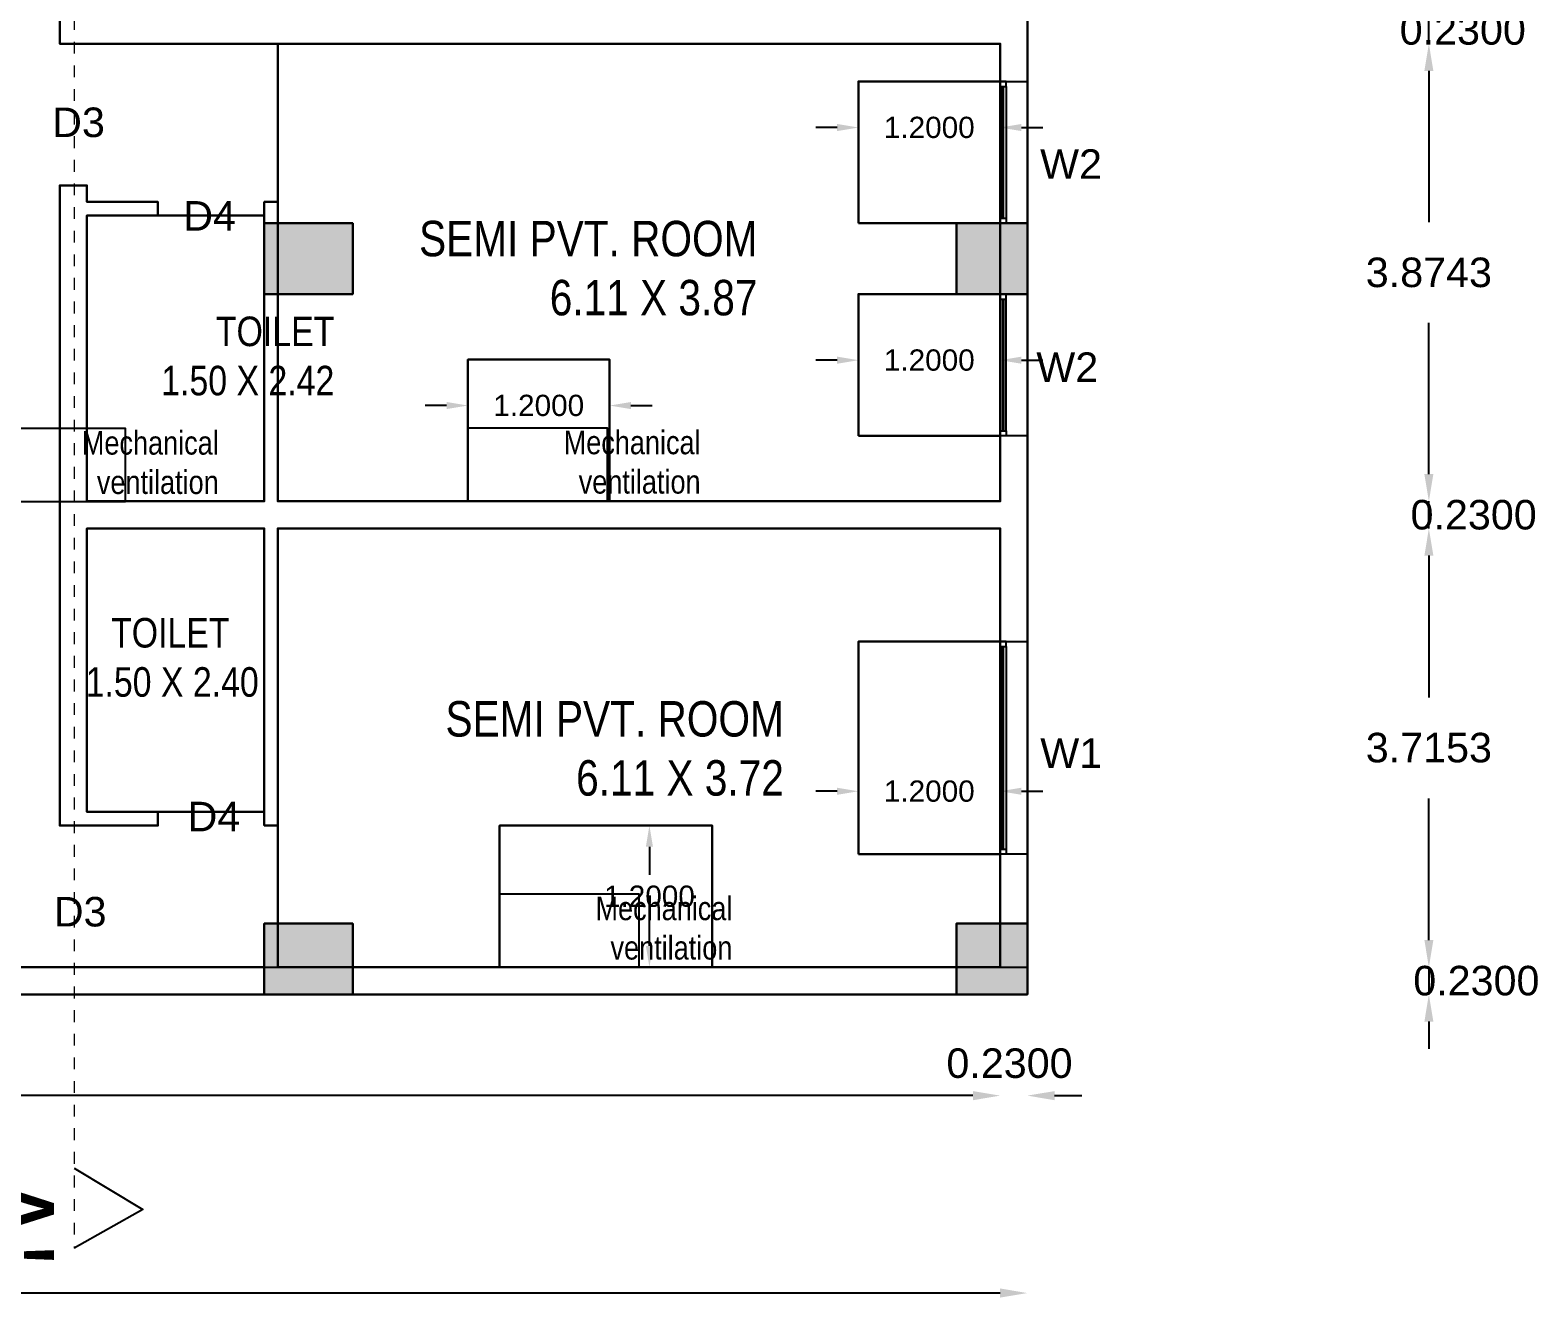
# Model space of a CAD drawing. Header units: metres. Extents: x -38 to 401, y 28 to 287.
# Drawn here: x 223.54 to 236.3, y 30.08 to 40.93 of the extents above; entities that cross this region are included whole.
import ezdxf

# ---------------------------------------------------------------- set-up
doc = ezdxf.new("R2010")
doc.units = ezdxf.units.M
doc.linetypes.add('CENTER', pattern=[2, 1.25, -0.25, 0.25, -0.25])
for name, color, linetype, lineweight in [('BLK_1_FLR_6_BLT_UP_AREA', 4, 'Continuous', 30), ('BLK_1_FLR_6_REGULAR_ROOM_10', 4, 'Continuous', 30), ('BLK_1_FLR_6_REGULAR_ROOM_11', 4, 'Continuous', 30), ('BLK_1_FLR_6_ROOM_10_LIGHT_VENTILATION_1', 7, 'Continuous', 30), ('BLK_1_FLR_6_ROOM_10_LIGHT_VENTILATION_2', 7, 'Continuous', 30), ('BLK_1_FLR_6_ROOM_11_LIGHT_VENTILATION_1', 7, 'Continuous', 30), ('BLK_1_FLR_6_ROOM_11_LIGHT_VENTILATION_2', 7, 'Continuous', 30), ('BLK_1_FLR_6_ROOM_11_LIGHT_VENTILATION_3', 7, 'Continuous', 30), ('BLK_1_FLR_6_WC_BATH', 4, 'Continuous', 30), ('BLK_1_LVL_6_BLDG_FOOT_PRINT', 4, 'Continuous', 30), ('UCOLUMN', 6, 'Continuous', 30)]:
    doc.layers.add(name, color=color, linetype=linetype, lineweight=lineweight)
for name, color, linetype in [('BLK_1_FLR_6_CARPET_AREA', 10, 'Continuous'), ('UBEAM', 1, 'Continuous'), ('UHATCH', 8, 'Continuous')]:
    doc.layers.add(name, color=color, linetype=linetype)
doc.styles.get("Standard").update_dxf_attribs({"font": 'arial.ttf'})
doc.dimstyles.get("Standard").update_dxf_attribs({"dimtxt": 0.18, "dimasz": 0.18, "dimexe": 0.18, "dimexo": 0.0625, "dimgap": 0.09, "dimtad": 0, "dimtih": 1, "dimtoh": 1, "dimdec": 4, "dimzin": 0, "dimdsep": 46, "dimtxsty": 'Standard', "dimcen": 0.09, "dimadec": 0, "dimazin": 0, "dimtfac": 1, "dimtdec": 4, "dimtofl": 0, "dimtmove": 0, "dimatfit": 3, "dimfxl": 0, "dimtolj": 1, "dimtzin": 0, "dimarcsym": 0})
doc.dimstyles.new('STANDARD$0', dxfattribs={"dimtxt": 7, "dimasz": 3, "dimexe": 3, "dimexo": 1, "dimgap": 1.5, "dimtad": 1, "dimdec": 1, "dimzin": 1, "dimdsep": 46, "dimlunit": 4, "dimtxsty": 'Standard', "dimblk": 'OBLIQUE', "dimcen": 0.09375, "dimdle": 1, "dimclrd": 8, "dimclre": 8, "dimclrt": 7, "dimadec": 1, "dimazin": 0, "dimtfac": 1, "dimtdec": 1, "dimtix": 1, "dimtmove": 2, "dimatfit": 3, "dimldrblk": 'ARCHTICK', "dimfxl": 0, "dimfrac": 2, "dimtolj": 1, "dimtzin": 0, "dimarcsym": 0})

# ---------------------------------------------------------------- blocks, each defined once
blk = doc.blocks.new('*D144')
at = {"color": 0, "lineweight": -2}
for p, q in [((210.659, 30.232), (220.813, 30.232)), ((231.749, 30.232), (221.595, 30.232))]:
    blk.add_line(p, q, dxfattribs=at)
at = {"color": 0}
for points in [[(210.659, 30.271), (210.659, 30.194), (210.429, 30.232)], [(231.749, 30.271), (231.749, 30.194), (231.979, 30.232)]]:
    blk.add_solid(points, dxfattribs=at)
at = {"layer": 'Defpoints', "color": 0}
for p in [(210.429, 32.761), (231.979, 32.761), (231.979, 30.232)]:
    blk.add_point(p, dxfattribs=at)
at = {"color": 0, "lineweight": 25, "insert": (221.204, 30.232), "char_height": 0.23, "attachment_point": 5}
blk.add_mtext('\\A1;21.55', dxfattribs=at)
blk = doc.blocks.new('600X600')
at = {"layer": 'UHATCH', "linetype": 'Continuous'}
h = blk.add_hatch(color=256, dxfattribs=at)
h.dxf.hatch_style = 1
h.paths.add_polyline_path([(600, 600), (0, 600), (0, 0), (600, 0)])
at = {"layer": 'UCOLUMN', "linetype": 'Continuous'}
blk.add_lwpolyline([(0, 0), (600, 0), (600, 600), (0, 600)], close=True, dxfattribs=at)
blk = doc.blocks.new('750 x 750')
blk.add_blockref('600X600', (0, 75))
blk = doc.blocks.new('600X750')
at = {"layer": 'UHATCH', "linetype": 'Continuous'}
h = blk.add_hatch(color=256, dxfattribs=at)
h.dxf.hatch_style = 1
h.paths.add_polyline_path([(0, 600), (-750, 600), (-750, 0), (0, 0)])
at = {"layer": 'UCOLUMN', "linetype": 'Continuous'}
blk.add_lwpolyline([(0, 0), (-750, 0), (-750, 600), (0, 600)], close=True, dxfattribs=at)
blk = doc.blocks.new('ASDFSDFSDFDFD')
at = {"layer": 'UBEAM'}
for p in [(-5710, -9160), (-5710, -15090)]:
    blk.add_blockref('600X750', p, dxfattribs=at)
at = {"layer": 'UBEAM', "linetype": 'Continuous', "xscale": -1}
for p in [(0, -9235), (0, -15165)]:
    blk.add_blockref('750 x 750', p, dxfattribs=at)
blk = doc.blocks.new('*D129')
at = {"color": 0, "lineweight": -2}
for p, q in [((210.659, 30.232), (220.813, 30.232)), ((231.749, 30.232), (221.595, 30.232))]:
    blk.add_line(p, q, dxfattribs=at)
at = {"color": 0}
for points in [[(210.659, 30.271), (210.659, 30.194), (210.429, 30.232)], [(231.749, 30.271), (231.749, 30.194), (231.979, 30.232)]]:
    blk.add_solid(points, dxfattribs=at)
at = {"layer": 'Defpoints', "color": 0}
for p in [(210.429, 32.761), (231.979, 32.761), (231.979, 30.232)]:
    blk.add_point(p, dxfattribs=at)
at = {"color": 0, "lineweight": 25, "insert": (221.204, 30.232), "char_height": 0.23, "attachment_point": 5}
blk.add_mtext('\\A1;21.55', dxfattribs=at)
blk = doc.blocks.new('*D309')
at = {"color": 0, "lineweight": -2}
for p, q in [((210.889, 31.904), (220.286, 31.904)), ((231.519, 31.904), (222.122, 31.904))]:
    blk.add_line(p, q, dxfattribs=at)
at = {"color": 0}
for points in [[(210.889, 31.942), (210.889, 31.865), (210.659, 31.904)], [(231.519, 31.942), (231.519, 31.865), (231.749, 31.904)]]:
    blk.add_solid(points, dxfattribs=at)
at = {"layer": 'Defpoints', "color": 0}
for p in [(210.659, 32.991), (231.749, 32.991), (231.749, 31.904)]:
    blk.add_point(p, dxfattribs=at)
at = {"color": 0, "lineweight": 25, "insert": (221.204, 31.904), "char_height": 0.25, "attachment_point": 5}
blk.add_mtext('\\A1;21.0900', dxfattribs=at)
blk = doc.blocks.new('*D311')
at = {"color": 0, "lineweight": -2}
for p, q in [((231.519, 31.904), (231.289, 31.904)), ((232.209, 31.904), (232.439, 31.904))]:
    blk.add_line(p, q, dxfattribs=at)
at = {"color": 0}
for points in [[(231.519, 31.942), (231.519, 31.865), (231.749, 31.904)], [(232.209, 31.942), (232.209, 31.865), (231.979, 31.904)]]:
    blk.add_solid(points, dxfattribs=at)
at = {"layer": 'Defpoints', "color": 0}
for p in [(231.749, 32.991), (231.979, 32.761), (231.979, 31.904)]:
    blk.add_point(p, dxfattribs=at)
at = {"color": 0, "lineweight": 25, "insert": (231.828, 32.177), "char_height": 0.25, "attachment_point": 5}
blk.add_mtext('\\A1;0.2300', dxfattribs=at)
blk = doc.blocks.new('*D381')
at = {"color": 0, "lineweight": -2}
for p, q in [((235.378, 36.476), (235.378, 35.276)), ((235.378, 33.221), (235.378, 34.421))]:
    blk.add_line(p, q, dxfattribs=at)
at = {"color": 0}
for points in [[(235.34, 36.476), (235.416, 36.476), (235.378, 36.706)], [(235.34, 33.221), (235.416, 33.221), (235.378, 32.991)]]:
    blk.add_solid(points, dxfattribs=at)
at = {"layer": 'Defpoints', "color": 0}
for p in [(231.749, 36.706), (235.378, 36.706), (231.979, 32.991)]:
    blk.add_point(p, dxfattribs=at)
at = {"color": 0, "lineweight": 25, "insert": (235.378, 34.849), "char_height": 0.25, "attachment_point": 5}
blk.add_mtext('\\A1;3.7153', dxfattribs=at)
blk = doc.blocks.new('*D382')
at = {"color": 0, "lineweight": -2}
for p, q in [((235.378, 33.221), (235.378, 33.451)), ((235.378, 32.991), (235.378, 32.761)), ((235.378, 32.531), (235.378, 32.301))]:
    blk.add_line(p, q, dxfattribs=at)
at = {"color": 0}
for points in [[(235.34, 33.221), (235.416, 33.221), (235.378, 32.991)], [(235.34, 32.531), (235.416, 32.531), (235.378, 32.761)]]:
    blk.add_solid(points, dxfattribs=at)
at = {"layer": 'Defpoints', "color": 0}
for p in [(231.979, 32.991), (231.979, 32.761), (235.378, 32.761)]:
    blk.add_point(p, dxfattribs=at)
at = {"color": 0, "lineweight": 25, "insert": (235.78, 32.876), "char_height": 0.25, "attachment_point": 5}
blk.add_mtext('\\A1;0.2300', dxfattribs=at)
blk = doc.blocks.new('*D383')
at = {"color": 0, "lineweight": -2}
for p, q in [((235.378, 37.166), (235.378, 37.396)), ((235.378, 36.706), (235.378, 36.936)), ((235.378, 36.476), (235.378, 36.246))]:
    blk.add_line(p, q, dxfattribs=at)
at = {"color": 0}
for points in [[(235.34, 37.166), (235.416, 37.166), (235.378, 36.936)], [(235.34, 36.476), (235.416, 36.476), (235.378, 36.706)]]:
    blk.add_solid(points, dxfattribs=at)
at = {"layer": 'Defpoints', "color": 0}
for p in [(231.749, 36.936), (235.378, 36.936), (231.749, 36.706)]:
    blk.add_point(p, dxfattribs=at)
at = {"color": 0, "lineweight": 25, "insert": (235.757, 36.821), "char_height": 0.25, "attachment_point": 5}
blk.add_mtext('\\A1;0.2300', dxfattribs=at)
blk = doc.blocks.new('*D384')
at = {"color": 0, "lineweight": -2}
for p, q in [((235.378, 40.581), (235.378, 39.301)), ((235.378, 37.166), (235.378, 38.446))]:
    blk.add_line(p, q, dxfattribs=at)
at = {"color": 0}
for points in [[(235.34, 40.581), (235.416, 40.581), (235.378, 40.811)], [(235.34, 37.166), (235.416, 37.166), (235.378, 36.936)]]:
    blk.add_solid(points, dxfattribs=at)
at = {"layer": 'Defpoints', "color": 0}
for p in [(231.749, 40.811), (235.378, 40.811), (231.749, 36.936)]:
    blk.add_point(p, dxfattribs=at)
at = {"color": 0, "lineweight": 25, "insert": (235.378, 38.873), "char_height": 0.25, "attachment_point": 5}
blk.add_mtext('\\A1;3.8743', dxfattribs=at)
blk = doc.blocks.new('*D385')
at = {"color": 0, "lineweight": -2}
for p, q in [((235.378, 41.271), (235.378, 41.501)), ((235.378, 40.811), (235.378, 41.041)), ((235.378, 40.581), (235.378, 40.351))]:
    blk.add_line(p, q, dxfattribs=at)
at = {"color": 0}
for points in [[(235.34, 41.271), (235.416, 41.271), (235.378, 41.041)], [(235.34, 40.581), (235.416, 40.581), (235.378, 40.811)]]:
    blk.add_solid(points, dxfattribs=at)
at = {"layer": 'Defpoints', "color": 0}
for p in [(231.749, 41.041), (235.378, 41.041), (231.749, 40.811)]:
    blk.add_point(p, dxfattribs=at)
at = {"color": 0, "lineweight": 25, "insert": (235.665, 40.926), "char_height": 0.25, "attachment_point": 5}
blk.add_mtext('\\A1;0.2300', dxfattribs=at)
blk = doc.blocks.new('*D1048')
at = {"layer": 'BLK_1_FLR_6_ROOM_10_LIGHT_VENTILATION_1', "color": 0, "lineweight": -2}
for p, q in [((230.549, 34.011), (230.549, 34.661)), ((231.749, 34.011), (231.749, 34.661)), ((230.369, 34.481), (230.189, 34.481)), ((231.929, 34.481), (232.109, 34.481))]:
    blk.add_line(p, q, dxfattribs=at)
at = {"layer": 'BLK_1_FLR_6_ROOM_10_LIGHT_VENTILATION_1', "color": 0}
for points in [[(230.369, 34.511), (230.369, 34.451), (230.549, 34.481)], [(231.929, 34.511), (231.929, 34.451), (231.749, 34.481)]]:
    blk.add_solid(points, dxfattribs=at)
at = {"layer": 'Defpoints', "color": 0}
for p in [(231.749, 34.481), (230.549, 33.949), (231.749, 33.949)]:
    blk.add_point(p, dxfattribs=at)
at = {"layer": 'BLK_1_FLR_6_ROOM_10_LIGHT_VENTILATION_1', "color": 0, "lineweight": 30, "insert": (231.149, 34.481), "char_height": 0.18, "attachment_point": 5}
blk.add_mtext('\\A1;1.2000', dxfattribs=at)
blk = doc.blocks.new('*D1049')
at = {"layer": 'BLK_1_FLR_6_ROOM_11_LIGHT_VENTILATION_2', "color": 0, "lineweight": -2}
for p, q in [((230.549, 37.553), (230.549, 38.311)), ((231.749, 37.553), (231.749, 38.311)), ((230.369, 38.131), (230.189, 38.131)), ((231.929, 38.131), (232.109, 38.131))]:
    blk.add_line(p, q, dxfattribs=at)
at = {"layer": 'BLK_1_FLR_6_ROOM_11_LIGHT_VENTILATION_2', "color": 0}
for points in [[(230.369, 38.161), (230.369, 38.101), (230.549, 38.131)], [(231.929, 38.161), (231.929, 38.101), (231.749, 38.131)]]:
    blk.add_solid(points, dxfattribs=at)
at = {"layer": 'Defpoints', "color": 0}
for p in [(231.749, 38.131), (230.549, 37.491), (231.749, 37.491)]:
    blk.add_point(p, dxfattribs=at)
at = {"layer": 'BLK_1_FLR_6_ROOM_11_LIGHT_VENTILATION_2', "color": 0, "lineweight": 30, "insert": (231.149, 38.131), "char_height": 0.18, "attachment_point": 5}
blk.add_mtext('\\A1;1.2000', dxfattribs=at)
blk = doc.blocks.new('*D1050')
at = {"layer": 'BLK_1_FLR_6_ROOM_11_LIGHT_VENTILATION_1', "color": 0, "lineweight": -2}
for p, q in [((230.549, 39.353), (230.549, 40.281)), ((231.749, 39.353), (231.749, 40.281)), ((230.369, 40.101), (230.189, 40.101)), ((231.929, 40.101), (232.109, 40.101))]:
    blk.add_line(p, q, dxfattribs=at)
at = {"layer": 'BLK_1_FLR_6_ROOM_11_LIGHT_VENTILATION_1', "color": 0}
for points in [[(230.369, 40.131), (230.369, 40.071), (230.549, 40.101)], [(231.929, 40.131), (231.929, 40.071), (231.749, 40.101)]]:
    blk.add_solid(points, dxfattribs=at)
at = {"layer": 'Defpoints', "color": 0}
for p in [(231.749, 40.101), (230.549, 39.291), (231.749, 39.291)]:
    blk.add_point(p, dxfattribs=at)
at = {"layer": 'BLK_1_FLR_6_ROOM_11_LIGHT_VENTILATION_1', "color": 0, "lineweight": 30, "insert": (231.149, 40.101), "char_height": 0.18, "attachment_point": 5}
blk.add_mtext('\\A1;1.2000', dxfattribs=at)
blk = doc.blocks.new('*D1105')
at = {"layer": 'BLK_1_FLR_6_ROOM_10_LIGHT_VENTILATION_2', "color": 0, "lineweight": -2}
for p, q in [((229.25, 34.191), (228.6, 34.191)), ((228.78, 34.011), (228.78, 33.773)), ((228.78, 33.171), (228.78, 33.409)), ((229.25, 32.991), (228.6, 32.991))]:
    blk.add_line(p, q, dxfattribs=at)
at = {"layer": 'BLK_1_FLR_6_ROOM_10_LIGHT_VENTILATION_2', "color": 0}
for points in [[(228.75, 34.011), (228.81, 34.011), (228.78, 34.191)], [(228.75, 33.171), (228.81, 33.171), (228.78, 32.991)]]:
    blk.add_solid(points, dxfattribs=at)
at = {"layer": 'Defpoints', "color": 0}
for p in [(228.78, 34.191), (229.312, 34.191), (229.312, 32.991)]:
    blk.add_point(p, dxfattribs=at)
at = {"layer": 'BLK_1_FLR_6_ROOM_10_LIGHT_VENTILATION_2', "color": 0, "lineweight": 30, "insert": (228.78, 33.591), "char_height": 0.18, "attachment_point": 5}
blk.add_mtext('\\A1;1.2000', dxfattribs=at)
blk = doc.blocks.new('*D1106')
at = {"layer": 'BLK_1_FLR_6_ROOM_11_LIGHT_VENTILATION_3', "color": 0, "lineweight": -2}
for p, q in [((227.243, 36.999), (227.243, 37.927)), ((228.443, 36.999), (228.443, 37.927)), ((227.063, 37.747), (226.883, 37.747)), ((228.623, 37.747), (228.803, 37.747))]:
    blk.add_line(p, q, dxfattribs=at)
at = {"layer": 'BLK_1_FLR_6_ROOM_11_LIGHT_VENTILATION_3', "color": 0}
for points in [[(227.063, 37.777), (227.063, 37.717), (227.243, 37.747)], [(228.623, 37.777), (228.623, 37.717), (228.443, 37.747)]]:
    blk.add_solid(points, dxfattribs=at)
at = {"layer": 'Defpoints', "color": 0}
for p in [(228.443, 37.747), (227.243, 36.936), (228.443, 36.936)]:
    blk.add_point(p, dxfattribs=at)
at = {"layer": 'BLK_1_FLR_6_ROOM_11_LIGHT_VENTILATION_3', "color": 0, "lineweight": 30, "insert": (227.843, 37.747), "char_height": 0.18, "attachment_point": 5}
blk.add_mtext('\\A1;1.2000', dxfattribs=at)

msp = doc.modelspace()

# ---------------------------------------------------------------- linework, layer by layer
at = {"linetype": 'CENTER', "lineweight": 20, "ltscale": 0.05}
msp.add_line((223.90985, 87.82706), (223.90985, 30.61232), dxfattribs=at)
at = {"color": 7, "lineweight": 25}
for p, q in [((231.97906, 40.49091), (231.97906, 42.11574)), ((223.78906, 41.04057), (223.78906, 40.81057)), ((223.78906, 40.81057), (231.74906, 40.81057)), ((231.74906, 40.81057), (231.74906, 40.49091)), ((231.74906, 40.49091), (231.97906, 40.49091)), ((231.97905, 39.29091), (231.97905, 40.49091)), ((231.74906, 39.30696), (231.74905, 40.44832)), ((231.76962, 39.3335), (231.76961, 40.44832)), ((231.77814, 39.3335), (231.77813, 40.44832)), ((231.80016, 40.44832), (231.80017, 39.30696)), ((224.01906, 39.61057), (223.78906, 39.61057)), ((223.78906, 39.61057), (223.78906, 34.19091)), ((224.01906, 39.47124), (224.01906, 39.61057)), ((224.61906, 39.47124), (224.01906, 39.47124)), ((224.61906, 39.35624), (224.61906, 39.47124)), ((225.63406, 39.47124), (225.51906, 39.47124)), ((225.51906, 39.47124), (225.51906, 36.93624)), ((225.63406, 36.93624), (225.63406, 39.47124)), ((224.01906, 36.93624), (224.01906, 39.35624)), ((224.01906, 39.35624), (224.61906, 39.35624)), ((231.74906, 39.29091), (231.74906, 38.69091)), ((231.97906, 39.29091), (231.74906, 39.29091)), ((231.97906, 38.69091), (231.97906, 39.29091)), ((231.74906, 38.67485), (231.74905, 37.5335)), ((231.74906, 38.69091), (231.97906, 38.69091)), ((231.80016, 37.5335), (231.80017, 38.67485)), ((231.97905, 38.69091), (231.97905, 37.49091)), ((231.76962, 38.64832), (231.76961, 37.5335)), ((231.77814, 38.64832), (231.77813, 37.5335)), ((231.74906, 37.49091), (231.74906, 36.93624)), ((231.97906, 37.49091), (231.74906, 37.49091)), ((231.97906, 35.74857), (231.97906, 37.49091)), ((225.51906, 36.93624), (224.01906, 36.93624)), ((231.74906, 36.93624), (225.63406, 36.93624)), ((224.01906, 34.30624), (224.01906, 36.70624)), ((224.01906, 36.70624), (225.51906, 36.70624)), ((225.51906, 36.70624), (225.51906, 34.19124)), ((225.63406, 36.70624), (231.74906, 36.70624)), ((225.63406, 34.19124), (225.63406, 36.70624)), ((231.74906, 36.70624), (231.74906, 35.74857)), ((231.74906, 35.74857), (231.97906, 35.74857)), ((231.97906, 33.94857), (231.97906, 35.74857)), ((231.74907, 33.96463), (231.74906, 35.70598)), ((231.76963, 33.99116), (231.76962, 35.70598)), ((231.77815, 33.99116), (231.77814, 35.70598)), ((231.80017, 35.70598), (231.80018, 33.96463)), ((224.61906, 34.30604), (224.01906, 34.30624)), ((224.61906, 34.19091), (224.61906, 34.30604)), ((223.78906, 34.19091), (224.61906, 34.19091)), ((225.51906, 34.19124), (225.63406, 34.19124)), ((231.74906, 33.94857), (231.74906, 32.99091)), ((231.97906, 33.94857), (231.74906, 33.94857)), ((231.97906, 32.76091), (231.97906, 33.94857))]:
    msp.add_line(p, q, dxfattribs=at)
for points in [[(231.74905, 40.44832), (231.80016, 40.44832), (231.80016, 40.49091), (231.74905, 40.49091)], [(231.74906, 39.3335), (231.80017, 39.3335), (231.80017, 39.29091), (231.74906, 39.29091)], [(231.74906, 38.64832), (231.80017, 38.64832), (231.80017, 38.69091), (231.74906, 38.69091)], [(223.16416, 37.55449), (224.34359, 37.55449), (224.34359, 36.93307), (223.16416, 36.93307)], [(227.24313, 37.55766), (228.42256, 37.55766), (228.42256, 36.93624), (227.24313, 36.93624)], [(231.74905, 37.5335), (231.80016, 37.5335), (231.80016, 37.49091), (231.74905, 37.49091)], [(231.74906, 35.70598), (231.80017, 35.70598), (231.80017, 35.74857), (231.74906, 35.74857)], [(231.74907, 33.99116), (231.80018, 33.99116), (231.80018, 33.94857), (231.74907, 33.94857)], [(227.51213, 33.61233), (228.69156, 33.61233), (228.69156, 32.99091), (227.51213, 32.99091)]]:
    msp.add_lwpolyline(points, close=True, dxfattribs=at)
for points in [[(210.42906, 32.99091), (231.97906, 32.99091)], [(210.42906, 32.76091), (231.97906, 32.76091)], [(223.90985, 31.2883), (224.49273, 30.93845), (223.90985, 30.61232)]]:
    msp.add_lwpolyline(points, dxfattribs=at)
at = {"layer": 'BLK_1_FLR_6_BLT_UP_AREA', "color": 12, "lineweight": 30}
msp.add_lwpolyline([(210.42905, 32.76079), (210.42905, 86.11091), (233.47905, 86.11091), (233.47905, 76.14091), (231.97905, 76.14091), (231.97905, 32.76079)], close=True, dxfattribs=at)
at = {"layer": 'BLK_1_FLR_6_CARPET_AREA', "color": 15, "linetype": 'Continuous', "lineweight": 30}
msp.add_lwpolyline([(223.78906, 41.04057), (223.78906, 40.81057), (231.74906, 40.81057), (231.74906, 36.93624), (225.63406, 36.93624), (225.63406, 38.69091), (226.26906, 38.69091), (226.26906, 39.29091), (225.63406, 39.29091), (225.63406, 39.47124), (225.51906, 39.47124), (225.51906, 36.93624), (224.01906, 36.93624), (224.01906, 39.35624), (224.61906, 39.35624), (224.61906, 39.47124), (224.01906, 39.47124), (224.01906, 39.61057), (223.78906, 39.61057), (223.78906, 34.19091), (224.61906, 34.19091), (224.61906, 34.30624), (224.01906, 34.30624), (224.01906, 36.70624), (225.51906, 36.70624), (225.51906, 34.19124), (225.63406, 34.19124), (225.63406, 36.70624), (231.74906, 36.70624), (231.74906, 33.36091), (231.37906, 33.36091), (231.37906, 32.99091), (226.26906, 32.99091), (226.26906, 33.36091), (225.51906, 33.36091), (225.51906, 32.99091), (216.88906, 32.99091)], dxfattribs=at)
at = {"layer": 'BLK_1_FLR_6_REGULAR_ROOM_10', "color": 2, "lineweight": 30}
msp.add_lwpolyline([(225.63406, 36.70624), (231.74906, 36.70624), (231.74906, 32.99091), (225.63406, 32.99091)], close=True, dxfattribs=at)
at = {"layer": 'BLK_1_FLR_6_REGULAR_ROOM_11', "color": 2, "lineweight": 30}
msp.add_lwpolyline([(225.63406, 36.93624), (231.74906, 36.93624), (231.74906, 40.81057), (225.63406, 40.81057)], close=True, dxfattribs=at)
at = {"layer": 'BLK_1_FLR_6_ROOM_10_LIGHT_VENTILATION_1', "color": 2, "lineweight": 30}
msp.add_lwpolyline([(230.54907, 33.94857), (230.54907, 35.74857), (231.74907, 35.74857), (231.74907, 33.94857)], close=True, dxfattribs=at)
at = {"layer": 'BLK_1_FLR_6_ROOM_10_LIGHT_VENTILATION_2', "color": 2, "lineweight": 30}
msp.add_lwpolyline([(229.31213, 32.99091), (227.51213, 32.99091), (227.51213, 34.19091), (229.31213, 34.19091)], close=True, dxfattribs=at)
at = {"layer": 'BLK_1_FLR_6_ROOM_11_LIGHT_VENTILATION_1', "color": 2, "lineweight": 30}
msp.add_lwpolyline([(230.54905, 39.29091), (230.54905, 40.49091), (231.74905, 40.49091), (231.74905, 39.29091)], close=True, dxfattribs=at)
at = {"layer": 'BLK_1_FLR_6_ROOM_11_LIGHT_VENTILATION_2', "color": 2, "lineweight": 30}
msp.add_lwpolyline([(230.54905, 37.49091), (230.54905, 38.69091), (231.74905, 38.69091), (231.74905, 37.49091)], close=True, dxfattribs=at)
at = {"layer": 'BLK_1_FLR_6_ROOM_11_LIGHT_VENTILATION_3', "color": 2, "lineweight": 30}
msp.add_lwpolyline([(227.24313, 36.93624), (227.24313, 38.13624), (228.44313, 38.13624), (228.44313, 36.93624)], close=True, dxfattribs=at)
at = {"layer": 'BLK_1_FLR_6_WC_BATH', "color": 3, "linetype": 'Continuous', "lineweight": 30}
for points in [[(225.51906, 36.93624), (224.01906, 36.93624), (224.01906, 39.35624), (225.51906, 39.35624)], [(224.01906, 34.30624), (225.51906, 34.30624), (225.51906, 36.70624), (224.01906, 36.70624)]]:
    msp.add_lwpolyline(points, close=True, dxfattribs=at)
at = {"layer": 'BLK_1_LVL_6_BLDG_FOOT_PRINT', "color": 1}
msp.add_lwpolyline([(210.42904, 32.76091), (210.42904, 86.10527), (233.47904, 86.11091), (233.47904, 76.14091), (231.97904, 76.14091), (231.97904, 32.76091)], close=True, dxfattribs=at)

# ---------------------------------------------------------------- block references
at = {"color": 7, "lineweight": 25, "xscale": 0.001, "yscale": 0.001, "zscale": 0.001}
msp.add_blockref('ASDFSDFSDFDFD', (231.97906, 47.85091), dxfattribs=at)
msp.add_blockref('ASDFSDFSDFDFD', (231.97906, 47.85091), dxfattribs=at)

# ---------------------------------------------------------------- texts
at = {"color": 7, "lineweight": 25, "char_height": 0.25, "attachment_point": 1}
for s, insert in [('D3', (223.7241, 40.27025)), ('W2', (232.0871, 39.91684)), ('D4', (224.83385, 39.47797)), ('W2', (232.0551, 38.19684)), ('W1', (232.08857, 34.92784)), ('D4', (224.8701, 34.39191)), ('D3', (223.7381, 33.58623))]:
    msp.add_mtext_dynamic_manual_height_columns(s, width=331.5310086, gutter_width=1000, heights=[0], dxfattribs=dict(at, insert=insert))
at = {"color": 7, "lineweight": 25}
for s, insert, char_height, width, attachment_point in [('{\\fArial Narrow|b0|i0|c0|p34;SEMI PVT. ROOM\\P6.11 X 3.87}', (229.69435, 38.50654), 0.3, 2.9736856, 9), ('{\\fArial Narrow|b0|i0|c0|p34;TOILET\\P1.50 X 2.42}', (226.11257, 37.82985), 0.25, 2.774038, 9), ('{\\fArial Narrow|b0|i0|c0|p34;Mechanical\\Pventilation}', (225.1342, 36.99535), 0.2, 2.774038, 9), ('{\\fArial Narrow|b0|i0|c0|p34;Mechanical\\Pventilation}', (229.21317, 36.99852), 0.2, 2.774038, 9), ('{\\fArial Narrow|b0|i0|c0|p34;\\W5.59955;  \\W1;TOILET\\P{\\W8.498885; }1.50 X 2.40}', (223.3311, 35.27791), 0.25, 2.774038, 7), ('{\\fArial Narrow|b0|i0|c0|p34;SEMI PVT. ROOM\\P6.11 X 3.72}', (229.91779, 34.43991), 0.3, 2.9736856, 9), ('{\\fArial Narrow|b0|i0|c0|p34;Mechanical\\Pventilation}', (229.48217, 33.05318), 0.2, 2.774038, 9)]:
    msp.add_mtext(s, dxfattribs=dict(at, insert=insert, char_height=char_height, width=width, attachment_point=attachment_point))
at = {"color": 7, "lineweight": 25, "insert": (223.73855, 31.74271), "char_height": 0.8, "width": 1.7202398, "attachment_point": 1, "rotation": 270}
msp.add_mtext("{\\fArial Narrow|b0|i0|c0|p34;\\W1.92006; \\W1;A'}", dxfattribs=at)

# ---------------------------------------------------------------- dimensions: what is measured, and where the dimension line sits
at = {"lineweight": 25}
for base, p1, p2, picture, middle in [((235.37791, 41.04057), (231.74906, 40.81057), (231.74906, 41.04057), '*D385', (235.66529, 40.92557)), ((235.37791, 36.93624), (231.74906, 36.70624), (231.74906, 36.93624), '*D383', (235.75732, 36.82124)), ((235.37791, 32.76091), (231.97906, 32.99091), (231.97906, 32.76091), '*D382', (235.7798, 32.87591))]:
    dim = msp.add_linear_dim(base=base, p1=p1, p2=p2, angle=90, dimstyle='Standard', override={"dimscale": 1, "dimtxt": 0.25, "dimasz": 0.23, "dimgap": 0.3, "dimpost": '\\X', "dimse1": 1, "dimse2": 1, "dimtmove": 1, "dimfxl": 25.4}, dxfattribs=at)
    dim.commit()
    dim.dimension.update_dxf_attribs({"geometry": picture, "text_midpoint": middle, "dimtype": 128})
for base, p1, p2, override, picture, middle in [((235.37791, 40.81057), (231.74906, 36.93624), (231.74906, 40.81057), {"dimscale": 1, "dimtxt": 0.25, "dimasz": 0.23, "dimgap": 0.3, "dimpost": '\\X', "dimse1": 1, "dimse2": 1, "dimtmove": 1, "dimfxl": 25.4}, '*D384', (235.37791, 38.87341)), ((235.37791, 36.70624), (231.97906, 32.99091), (231.74906, 36.70624), {"dimscale": 1, "dimtxt": 0.25, "dimasz": 0.23, "dimgap": 0.3, "dimpost": '\\X', "dimse1": 1, "dimse2": 1, "dimfxl": 25.4}, '*D381', (235.37791, 34.84857))]:
    dim = msp.add_linear_dim(base=base, p1=p1, p2=p2, angle=90, dimstyle='Standard', override=override, dxfattribs=at)
    dim.commit()
    dim.dimension.update_dxf_attribs({"geometry": picture, "text_midpoint": middle})
dim = msp.add_linear_dim(base=(231.74906, 31.90383), p1=(210.65906, 32.99091), p2=(231.74906, 32.99091), dimstyle='Standard', override={"dimscale": 1, "dimtxt": 0.25, "dimasz": 0.23, "dimgap": 0.3, "dimpost": '\\X', "dimse1": 1, "dimse2": 1, "dimfxl": 25.4}, dxfattribs=at)
dim.commit()
dim.dimension.update_dxf_attribs({"geometry": '*D309', "text_midpoint": (221.20406, 31.90383)})
dim = msp.add_linear_dim(base=(231.97906, 31.90383), p1=(231.74906, 32.99091), p2=(231.97906, 32.76091), dimstyle='Standard', override={"dimscale": 1, "dimtxt": 0.25, "dimasz": 0.23, "dimgap": 0.3, "dimpost": '\\X', "dimse1": 1, "dimse2": 1, "dimtmove": 1, "dimfxl": 25.4}, dxfattribs=at)
dim.commit()
dim.dimension.update_dxf_attribs({"geometry": '*D311', "text_midpoint": (231.8277, 32.17729), "dimtype": 128})
at = {"color": 7, "lineweight": 25}
for picture in ['*D144', '*D129']:
    dim = msp.add_linear_dim(base=(231.97906, 30.2324), p1=(210.42906, 32.76091), p2=(231.97906, 32.76091), text='21.55', dimstyle='Standard', override={"dimscale": 1, "dimtxt": 0.23, "dimasz": 0.23, "dimgap": 0, "dimse1": 1, "dimse2": 1, "dimtmove": 1}, dxfattribs=at)
    dim.commit()
    dim.dimension.update_dxf_attribs({"geometry": picture, "text_midpoint": (221.20406, 30.2324)})
at = {"layer": 'BLK_1_FLR_6_ROOM_10_LIGHT_VENTILATION_1', "color": 232, "lineweight": 30}
dim = msp.add_linear_dim(base=(231.74907, 34.48064), p1=(230.54907, 33.94857), p2=(231.74907, 33.94857), dimstyle='STANDARD$0', override={"dimtxt": 0.18, "dimasz": 0.18, "dimexe": 0.18, "dimexo": 0.0625, "dimgap": 0.09, "dimtad": 0, "dimtih": 1, "dimtoh": 1, "dimdec": 4, "dimzin": 0, "dimlunit": 2, "dimpost": '', "dimcen": 0.09, "dimdle": 0, "dimclrd": 0, "dimclre": 0, "dimclrt": 0, "dimadec": 0, "dimtdec": 4, "dimtix": 0, "dimtofl": 0, "dimtmove": 0, "dimfrac": 0}, dxfattribs=at)
dim.commit()
dim.dimension.update_dxf_attribs({"geometry": '*D1048', "text_midpoint": (231.14907, 34.48064)})
at = {"layer": 'BLK_1_FLR_6_ROOM_10_LIGHT_VENTILATION_2', "color": 232, "lineweight": 30}
dim = msp.add_linear_dim(base=(228.78007, 34.19091), p1=(229.31213, 32.99091), p2=(229.31213, 34.19091), angle=90, dimstyle='STANDARD$0', override={"dimtxt": 0.18, "dimasz": 0.18, "dimexe": 0.18, "dimexo": 0.0625, "dimgap": 0.09, "dimtad": 0, "dimtih": 1, "dimtoh": 1, "dimdec": 4, "dimzin": 0, "dimlunit": 2, "dimpost": '', "dimcen": 0.09, "dimdle": 0, "dimclrd": 0, "dimclre": 0, "dimclrt": 0, "dimadec": 0, "dimtdec": 4, "dimtix": 0, "dimtofl": 0, "dimtmove": 0, "dimfrac": 0}, dxfattribs=at)
dim.commit()
dim.dimension.update_dxf_attribs({"geometry": '*D1105', "text_midpoint": (228.78007, 33.59091)})
at = {"layer": 'BLK_1_FLR_6_ROOM_11_LIGHT_VENTILATION_1', "color": 232, "lineweight": 30}
dim = msp.add_linear_dim(base=(231.74905, 40.10132), p1=(230.54905, 39.29091), p2=(231.74905, 39.29091), dimstyle='STANDARD$0', override={"dimtxt": 0.18, "dimasz": 0.18, "dimexe": 0.18, "dimexo": 0.0625, "dimgap": 0.09, "dimtad": 0, "dimtih": 1, "dimtoh": 1, "dimdec": 4, "dimzin": 0, "dimlunit": 2, "dimpost": '', "dimcen": 0.09, "dimdle": 0, "dimclrd": 0, "dimclre": 0, "dimclrt": 0, "dimadec": 0, "dimtdec": 4, "dimtix": 0, "dimtofl": 0, "dimtmove": 0, "dimfrac": 0}, dxfattribs=at)
dim.commit()
dim.dimension.update_dxf_attribs({"geometry": '*D1050', "text_midpoint": (231.14905, 40.10132)})
at = {"layer": 'BLK_1_FLR_6_ROOM_11_LIGHT_VENTILATION_2', "color": 232, "lineweight": 30}
dim = msp.add_linear_dim(base=(231.74905, 38.13097), p1=(230.54905, 37.49091), p2=(231.74905, 37.49091), dimstyle='STANDARD$0', override={"dimtxt": 0.18, "dimasz": 0.18, "dimexe": 0.18, "dimexo": 0.0625, "dimgap": 0.09, "dimtad": 0, "dimtih": 1, "dimtoh": 1, "dimdec": 4, "dimzin": 0, "dimlunit": 2, "dimpost": '', "dimcen": 0.09, "dimdle": 0, "dimclrd": 0, "dimclre": 0, "dimclrt": 0, "dimadec": 0, "dimtdec": 4, "dimtix": 0, "dimtofl": 0, "dimtmove": 0, "dimfrac": 0}, dxfattribs=at)
dim.commit()
dim.dimension.update_dxf_attribs({"geometry": '*D1049', "text_midpoint": (231.14905, 38.13097)})
at = {"layer": 'BLK_1_FLR_6_ROOM_11_LIGHT_VENTILATION_3', "color": 232, "lineweight": 30}
dim = msp.add_linear_dim(base=(228.44313, 37.74666), p1=(227.24313, 36.93624), p2=(228.44313, 36.93624), dimstyle='STANDARD$0', override={"dimtxt": 0.18, "dimasz": 0.18, "dimexe": 0.18, "dimexo": 0.0625, "dimgap": 0.09, "dimtad": 0, "dimtih": 1, "dimtoh": 1, "dimdec": 4, "dimzin": 0, "dimlunit": 2, "dimpost": '', "dimcen": 0.09, "dimdle": 0, "dimclrd": 0, "dimclre": 0, "dimclrt": 0, "dimadec": 0, "dimtdec": 4, "dimtix": 0, "dimtofl": 0, "dimtmove": 0, "dimfrac": 0}, dxfattribs=at)
dim.commit()
dim.dimension.update_dxf_attribs({"geometry": '*D1106', "text_midpoint": (227.84313, 37.74666)})

doc.saveas('drawing.dxf')
